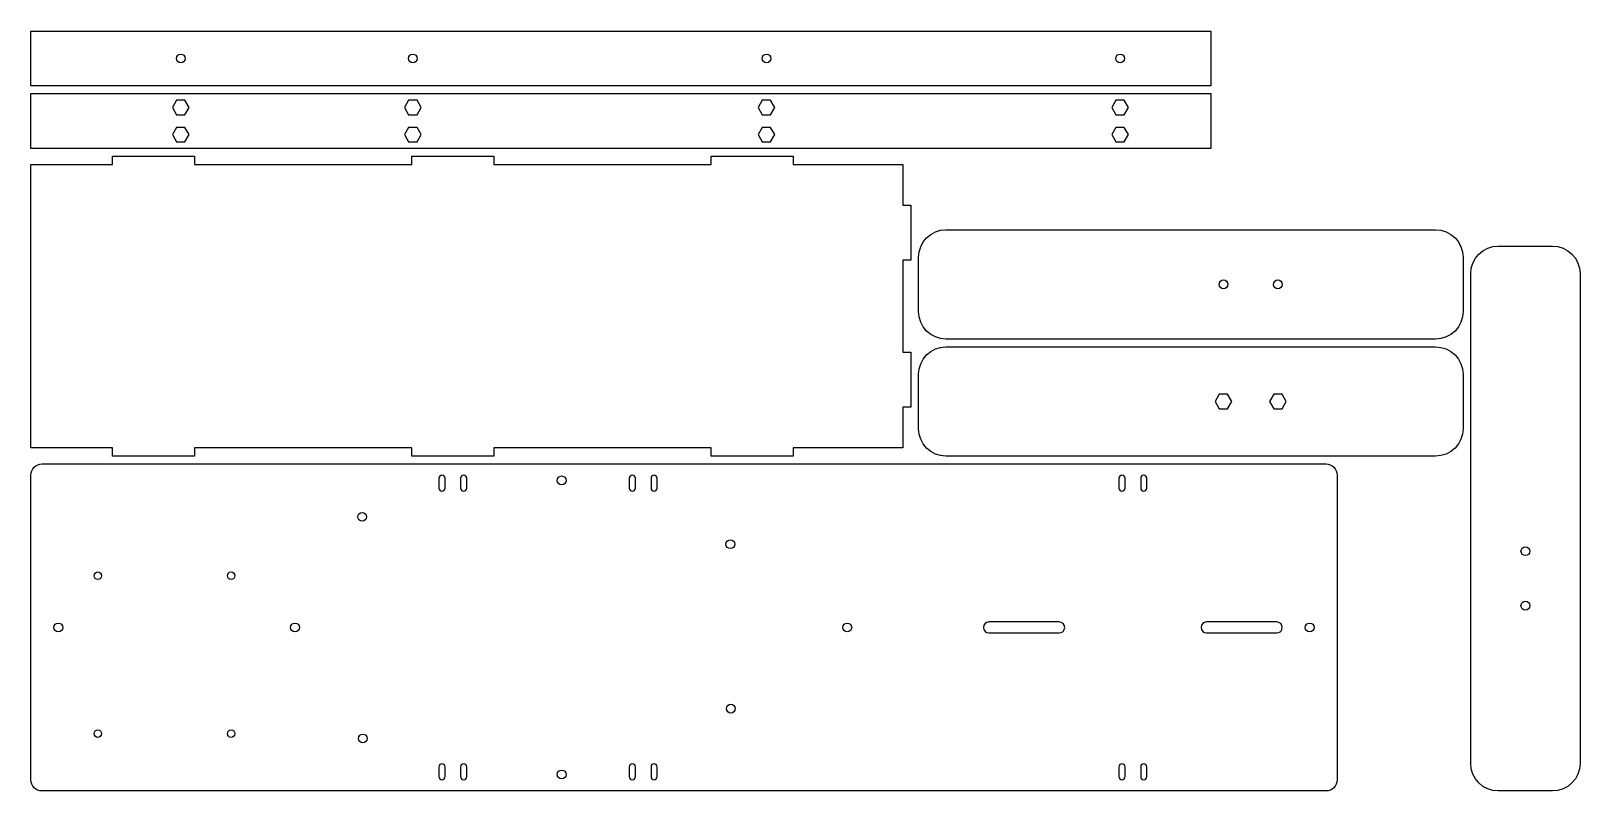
# Model space of a CAD drawing. Header units: millimetres. Extents: x 4 to 573, y 4 to 283.
import ezdxf

# ---------------------------------------------------------------- set-up
doc = ezdxf.new("R2010")
doc.units = ezdxf.units.MM
doc.layers.add('CUT', color=1, linetype='Continuous')

msp = doc.modelspace()

# ---------------------------------------------------------------- linework, layer by layer
at = {"layer": 'CUT'}
for points in [[(3.925, 262.925), (3.925, 283.075), (437.675, 283.075), (437.675, 262.925)], [(3.925, 239.925), (3.925, 260.075), (437.675, 260.075), (437.675, 239.925)], [(62.0888, 255), (60.5444, 257.675), (57.4556, 257.675), (55.9112, 255), (57.4556, 252.325), (60.5444, 252.325)], [(147.3888, 255), (145.8444, 257.675), (142.7556, 257.675), (141.2112, 255), (142.7556, 252.325), (145.8444, 252.325)], [(277.3888, 255), (275.8444, 257.675), (272.7556, 257.675), (271.2112, 255), (272.7556, 252.325), (275.8444, 252.325)], [(407.3888, 255), (405.8444, 257.675), (402.7556, 257.675), (401.2112, 255), (402.7556, 252.325), (405.8444, 252.325)], [(62.0888, 245), (60.5444, 247.675), (57.4556, 247.675), (55.9112, 245), (57.4556, 242.325), (60.5444, 242.325)], [(147.3888, 245), (145.8444, 247.675), (142.7556, 247.675), (141.2112, 245), (142.7556, 242.325), (145.8444, 242.325)], [(277.3888, 245), (275.8444, 247.675), (272.7556, 247.675), (271.2112, 245), (272.7556, 242.325), (275.8444, 242.325)], [(407.3888, 245), (405.8444, 247.675), (402.7556, 247.675), (401.2112, 245), (402.7556, 242.325), (405.8444, 242.325)], [(143.925, 237.075), (174.075, 237.075), (174.075, 234.075), (253.925, 234.075), (253.925, 237.075), (284.075, 237.075), (284.075, 234.075), (324.375, 234.075), (324.375, 219.075), (327.375, 219.075), (327.375, 198.925), (324.375, 198.925), (324.375, 165.075), (327.375, 165.075), (327.375, 144.925), (324.375, 144.925), (324.375, 129.925), (284.075, 129.925), (284.075, 126.925), (253.925, 126.925), (253.925, 129.925), (174.075, 129.925), (174.075, 126.925), (143.925, 126.925), (143.925, 129.925), (64.075, 129.925), (64.075, 126.925), (33.925, 126.925), (33.925, 129.925), (3.925, 129.925), (3.925, 234.075), (33.925, 234.075), (33.925, 237.075), (64.075, 237.075), (64.075, 234.075), (143.925, 234.075)], [(520.3037, 210.075), (522.2656, 209.8818), (524.1557, 209.3084), (525.8976, 208.3774), (527.4244, 207.1244), (528.6774, 205.5976), (529.6084, 203.8557), (530.1818, 201.9656), (530.375, 200.0037), (530.375, 179.9963), (530.1818, 178.0344), (529.6084, 176.1443), (528.6774, 174.4024), (527.4244, 172.8756), (525.8976, 171.6226), (524.1557, 170.6916), (522.2656, 170.1182), (520.3037, 169.925), (340.2963, 169.925), (338.3344, 170.1182), (336.4443, 170.6916), (334.7024, 171.6226), (333.1756, 172.8756), (331.9226, 174.4024), (330.9916, 176.1443), (330.4182, 178.0344), (330.225, 179.9963), (330.225, 200.0037), (330.4182, 201.9656), (330.9916, 203.8557), (331.9226, 205.5976), (333.1756, 207.1244), (334.7024, 208.3774), (336.4443, 209.3084), (338.3344, 209.8818), (340.2963, 210.075)], [(573.375, 13.9963), (573.1818, 12.0344), (572.6084, 10.1443), (571.6774, 8.4024), (570.4244, 6.8756), (568.8976, 5.6226), (567.1557, 4.6916), (565.2656, 4.1182), (563.3037, 3.925), (543.2963, 3.925), (541.3344, 4.1182), (539.4443, 4.6916), (537.7024, 5.6226), (536.1756, 6.8756), (534.9226, 8.4024), (533.9916, 10.1443), (533.4182, 12.0344), (533.225, 13.9963), (533.225, 194.0037), (533.4182, 195.9656), (533.9916, 197.8557), (534.9226, 199.5976), (536.1756, 201.1244), (537.7024, 202.3774), (539.4443, 203.3084), (541.3344, 203.8818), (543.2963, 204.075), (563.3037, 204.075), (565.2656, 203.8818), (567.1557, 203.3084), (568.8976, 202.3774), (570.4244, 201.1244), (571.6774, 199.5976), (572.6084, 197.8557), (573.1818, 195.9656), (573.375, 194.0037)], [(520.3037, 167.075), (522.2656, 166.8818), (524.1557, 166.3084), (525.8976, 165.3774), (527.4244, 164.1244), (528.6774, 162.5976), (529.6084, 160.8557), (530.1818, 158.9656), (530.375, 157.0037), (530.375, 136.9963), (530.1818, 135.0344), (529.6084, 133.1443), (528.6774, 131.4024), (527.4244, 129.8756), (525.8976, 128.6226), (524.1557, 127.6916), (522.2656, 127.1182), (520.3037, 126.925), (340.2963, 126.925), (338.3344, 127.1182), (336.4443, 127.6916), (334.7024, 128.6226), (333.1756, 129.8756), (331.9226, 131.4024), (330.9916, 133.1443), (330.4182, 135.0344), (330.225, 136.9963), (330.225, 157.0037), (330.4182, 158.9656), (330.9916, 160.8557), (331.9226, 162.5976), (333.1756, 164.1244), (334.7024, 165.3774), (336.4443, 166.3084), (338.3344, 166.8818), (340.2963, 167.075)], [(445.3888, 147), (443.8444, 149.675), (440.7556, 149.675), (439.2112, 147), (440.7556, 144.325), (443.8444, 144.325)], [(465.3888, 147), (463.8444, 149.675), (460.7556, 149.675), (459.2112, 147), (460.7556, 144.325), (463.8444, 144.325)], [(480.0037, 3.925), (7.9963, 3.925), (7.2049, 4.0029), (6.4404, 4.2349), (5.7358, 4.6115), (5.1183, 5.1183), (4.6115, 5.7358), (4.2349, 6.4404), (4.0029, 7.2049), (3.925, 7.9963), (3.925, 120.0037), (4.0029, 120.7951), (4.2349, 121.5596), (4.6115, 122.2642), (5.1183, 122.8817), (5.7358, 123.3885), (6.4404, 123.7651), (7.2049, 123.9971), (7.9963, 124.075), (480.0037, 124.075), (480.7951, 123.9971), (481.5596, 123.7651), (482.2642, 123.3885), (482.8817, 122.8817), (483.3885, 122.2642), (483.7651, 121.5596), (483.9971, 120.7951), (484.075, 120.0037), (484.075, 7.9963), (483.9971, 7.2049), (483.7651, 6.4404), (483.3885, 5.7358), (482.8817, 5.1183), (482.2642, 4.6115), (481.5596, 4.2349), (480.7951, 4.0029)]]:
    msp.add_lwpolyline(points, close=True, dxfattribs=at)
for points in [[(156.125, 115.2), (156.125, 118.8, 1), (153.875, 118.8), (153.875, 115.2, 1)], [(164.125, 115.2), (164.125, 118.8, 1), (161.875, 118.8), (161.875, 115.2, 1)], [(226.125, 115.2), (226.125, 118.8, 1), (223.875, 118.8), (223.875, 115.2, 1)], [(234.125, 115.2), (234.125, 118.8, 1), (231.875, 118.8), (231.875, 115.2, 1)], [(406.125, 115.2), (406.125, 118.8, 1), (403.875, 118.8), (403.875, 115.2, 1)], [(414.125, 115.2), (414.125, 118.8, 1), (411.875, 118.8), (411.875, 115.2, 1)], [(356.1, 61.975), (381.9, 61.975, 1), (381.9, 66.025), (356.1, 66.025, 1)], [(436.1, 61.975), (461.9, 61.975, 1), (461.9, 66.025), (436.1, 66.025, 1)], [(156.125, 9.2), (156.125, 12.8, 1), (153.875, 12.8), (153.875, 9.2, 1)], [(164.125, 9.2), (164.125, 12.8, 1), (161.875, 12.8), (161.875, 9.2, 1)], [(226.125, 9.2), (226.125, 12.8, 1), (223.875, 12.8), (223.875, 9.2, 1)], [(234.125, 9.2), (234.125, 12.8, 1), (231.875, 12.8), (231.875, 9.2, 1)], [(406.125, 9.2), (406.125, 12.8, 1), (403.875, 12.8), (403.875, 9.2, 1)], [(414.125, 9.2), (414.125, 12.8, 1), (411.875, 12.8), (411.875, 9.2, 1)]]:
    msp.add_lwpolyline(points, format="xyb", close=True, dxfattribs=at)
for centre, radius in [((59, 273), 1.625), ((144.3, 273), 1.625), ((274.3, 273), 1.625), ((404.3, 273), 1.625), ((442.3, 190), 1.625), ((462.3, 190), 1.625), ((199, 118), 1.625), ((125.65, 104.63), 1.625), ((261.04, 94.56), 1.625), ((553.3, 92), 1.625), ((28.5, 83), 1.375), ((77.5, 83), 1.375), ((553.3, 72), 1.625), ((14, 64), 1.625), ((101, 64), 1.625), ((304, 64), 1.625), ((474, 64), 1.625), ((261.19, 34.19), 1.625), ((28.5, 25), 1.375), ((77.5, 25), 1.375), ((125.92, 23.23), 1.625), ((199, 10), 1.625)]:
    msp.add_circle(centre, radius, dxfattribs=at)

doc.saveas('drawing.dxf')
